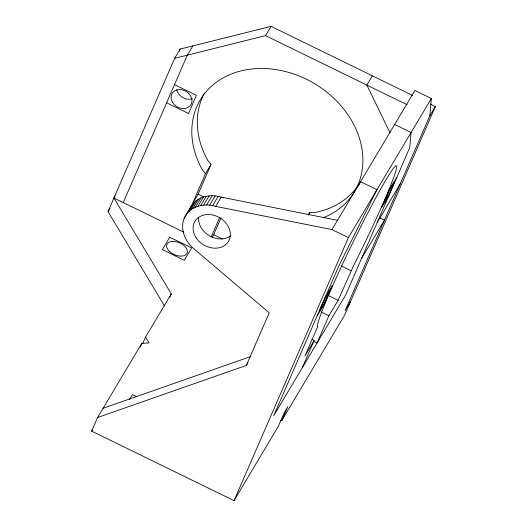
<?xml version="1.0" encoding="UTF-8"?>
<svg xmlns="http://www.w3.org/2000/svg" width="527" height="527" viewBox="0 0 527 527"><rect width="100%" height="100%" fill="white"/><g stroke="black" fill="none" stroke-linecap="round" stroke-linejoin="round"><path stroke-width="0.79" d="M350.547 301.576L345.014 310.851L429.808 115.835L431.356 98.503L414.927 90.486L331.984 229.588L215.675 206.386C204.318 202.73 189.404 206.235 184.345 217.98A30.526 24.657 30.8 0 0 193.883 248.784L269.238 312.821L246.366 365.415L97.574 417.529L91.658 431.132L234.034 500.65L278.276 426.462L284.191 412.858L287.874 406.673L281.958 420.282L280.331 420.375M164.543 306.075L108.015 211.623L174.668 58.332L180.194 49.057L271.062 26.35L412.641 95.479M179.213 51.323L180.194 49.057M123.239 202.566L187.329 55.17L192.856 45.895M210.984 164.51L205.458 173.785L192.566 203.429L198.099 194.153L210.984 164.51L207.697 160.241A89.742 72.495 30.8 0 1 204.417 93.062M140.254 346.924L141.816 343.341L149.134 342.925L145.498 337.155L171.308 293.882L113.931 198.02L115.117 196.031M142.698 343.604L145.498 337.155M169.747 297.465L171.308 293.882M211.314 236.649L219.627 217.532M212.065 237.381L213.646 234.732L221.004 217.816M308.585 214.864L309.553 212.638L314.757 212.513A89.742 72.495 30.8 0 0 357.629 186.15M234.034 500.65L348.406 237.611L431.356 98.503M302.327 367.708L314.158 340.495L312.01 339.454M314.158 340.495L304.942 355.956L317.827 326.312L317.353 326.509A89.742 5.448 -64 0 1 357.596 233.02A89.742 5.448 -64 0 1 396.647 167.533A89.742 5.448 -64 0 1 353.393 266.076L338.117 300.311L328.901 315.765L317.07 342.978L313.499 341.232M430.216 104.056L435.342 106.559L344.632 315.179L281.958 420.282M358.353 186.077L360.554 181.677L376.983 189.694L338.828 265.957L273.757 415.619L345.646 295.041L409.729 147.672L411.08 132.508L394.651 124.484M189.872 208.705C194.931 196.96 209.845 193.455 221.202 197.118L337.511 220.312M108.015 211.623L109.991 208.31M174.668 58.332L265.529 35.625L271.062 26.35M185.524 215.681L191.051 206.406M184.345 217.98L192.52 204.285M188.732 211.63L194.259 202.355M190.721 209.911L196.248 200.642M192.941 208.435L198.468 199.16M195.365 207.203L200.899 197.928M197.974 206.241L203.501 196.966M200.728 205.55L206.261 196.281M203.606 205.148L209.133 195.873M206.571 205.023L212.104 195.754M209.594 205.194L215.121 195.919M212.638 205.649L218.171 196.38M215.675 206.386L221.202 197.118A30.526 24.657 30.8 0 1 223.455 197.849M97.574 417.529L141.816 343.341M91.658 431.132L92.502 429.722M129.57 399.446L132.435 394.637L136.816 396.778M372.365 75.816L366.838 85.084L390.079 132.903M308.367 214.627L309.553 212.638M246.366 365.415L247.947 362.767M429.808 115.835L435.342 106.559M325.027 297.709L332.399 285.344L324.507 303.48L317.135 315.844M396.91 177.151L389.539 189.516L381.647 207.658L389.025 195.293M377.207 222.48L400.23 183.864M361.456 258.711L384.453 220.141L379.453 217.704M103.108 408.254L250.345 356.687M265.529 35.625L407.107 104.748M174.509 84.649L196.413 95.341L188.528 113.483L166.624 102.791M331.984 229.588L348.406 237.611M198.099 194.153L203.863 196.966M341.009 265.792L351.008 270.674M213.646 234.732L222.48 239.047M328.117 295.43L338.117 300.311M113.931 198.02L183.758 232.111M321.042 311.931L328.901 315.765M205.458 173.785L202.17 169.51A89.742 72.495 30.8 0 1 234.765 72.739A89.742 72.495 30.8 0 1 350.547 118.799A89.742 72.495 30.8 0 1 323.334 217.71M192.315 98.727A10.988 8.873 30.8 0 1 176.736 89.709M230.47 235.964A19.539 15.784 30.8 0 1 209.436 235.786A19.539 15.784 30.8 0 1 198.692 217.565M169.734 237.236L162.356 249.6L184.259 260.298L191.637 247.934L169.734 237.236M172.461 102.225A10.988 8.873 30.8 0 0 190.609 105.222A10.988 8.873 30.8 0 0 181.486 89.748A10.988 8.873 30.8 0 0 172.461 102.225M196.051 237.651A19.539 15.784 30.8 0 0 228.27 241.728A19.539 15.784 30.8 0 0 210.846 214.667A19.539 15.784 30.8 0 0 196.051 237.651M169.193 251.181A10.988 6.443 23.5 0 0 186.854 253.579A10.988 6.443 23.5 0 0 174.944 241.544A10.988 6.443 23.5 0 0 169.193 251.181M387.082 198.172A10.988 0.665 -64 0 0 394.13 182.573A10.988 0.665 -64 0 0 386.627 196.466A10.988 0.665 -64 0 0 387.082 198.172M322.564 306.365A10.988 0.665 -64 0 0 329.619 290.766A10.988 0.665 -64 0 0 322.116 304.659A10.988 0.665 -64 0 0 322.564 306.365"/></g></svg>
